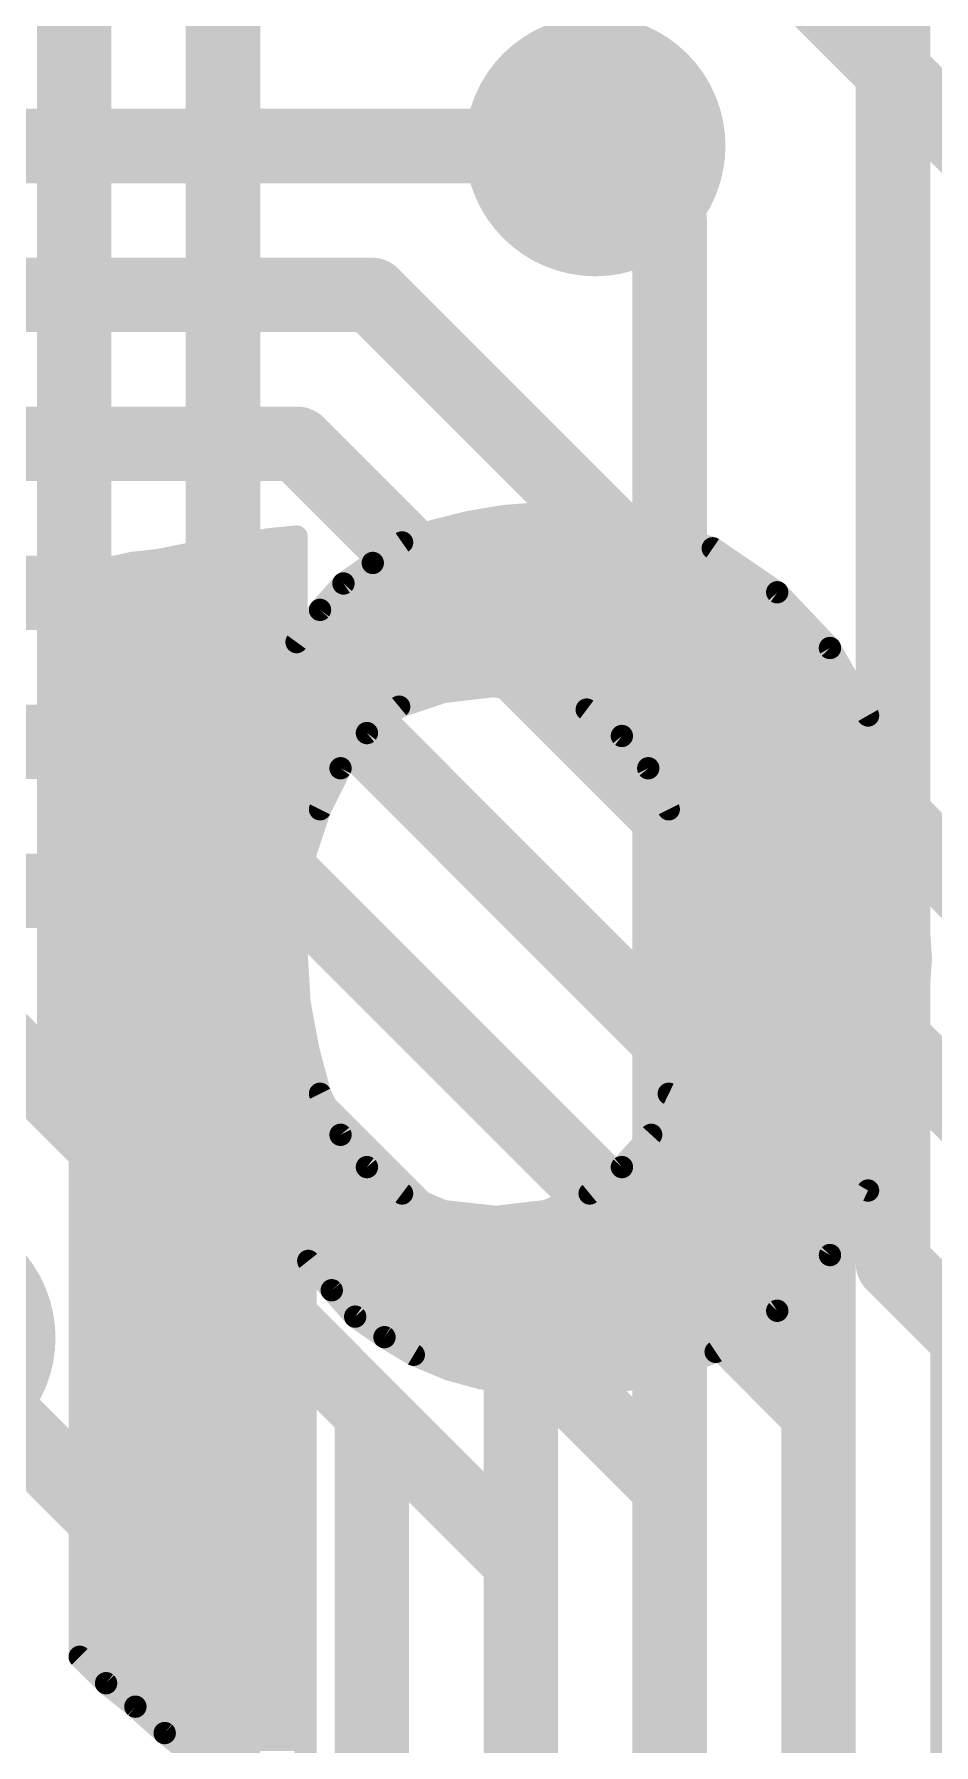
# Model space of a CAD drawing. Extents: x -1 to 106, y -18 to 72.
# Drawn here: x 32.63 to 35.7, y 45.09 to 50.93 of the extents above; entities that cross this region are included whole.
import ezdxf

# ---------------------------------------------------------------- set-up
doc = ezdxf.new("R2010")
doc.units = 0
for name, color, linetype in [('1', 12, 'CONTINUOUS'), ('16', 132, 'CONTINUOUS'), ('18', 110, 'CONTINUOUS'), ('21', 41, 'CONTINUOUS')]:
    doc.layers.add(name, color=color, linetype=linetype)

# ---------------------------------------------------------------- blocks, each defined once
blk = doc.blocks.new('ROUNDV')
at = {"const_width": 0.5}
blk.add_lwpolyline([(0, -0.25, 1), (0, 0.25, 1), (0, -0.25)], format="xyb", dxfattribs=at)

msp = doc.modelspace()

# ---------------------------------------------------------------- linework, layer by layer
at = {"layer": '1', "const_width": 0.254}
for points in [[(34.798, 51.562), (36.068, 50.292)], [(34.544, 50.546), (22.098, 50.546)], [(33.782, 50.038), (22.86, 50.038)], [(37.084, 46.736), (33.782, 50.038)], [(23.876, 49.53), (33.528, 49.53)], [(33.528, 49.53), (38.608, 44.45)], [(33.274, 49.022), (25.908, 49.022)], [(35.306, 46.99), (33.274, 49.022)], [(27.178, 48.514), (33.02, 48.514)], [(34.798, 46.736), (33.02, 48.514)], [(32.766, 48.006), (30.48, 48.006)], [(34.29, 46.482), (32.766, 48.006)], [(32.512, 47.498), (31.242, 47.498)], [(33.782, 46.228), (32.512, 47.498)], [(35.306, 36.322), (35.306, 46.99)], [(34.798, 35.306), (34.798, 46.736)], [(32.258, 46.482), (33.274, 45.466)], [(34.29, 34.29), (34.29, 46.482)], [(33.782, 32.766), (33.782, 46.228)], [(33.274, 30.226), (33.274, 45.466)]]:
    msp.add_lwpolyline(points, dxfattribs=at)
at = {"layer": '1', "const_width": 0.127}
for points in [[(34.544, 50.4825, 1), (34.544, 50.6095)], [(33.8269, 50.0829, 1), (33.7371, 49.9931)], [(33.782, 49.9745, 1), (33.782, 50.1015)], [(33.5729, 49.5749, 1), (33.4831, 49.4851)], [(33.528, 49.4665, 1), (33.528, 49.5935)], [(33.3189, 49.0669, 1), (33.2291, 48.9771)], [(33.274, 48.9585, 1), (33.274, 49.0855)], [(33.0649, 48.5589, 1), (32.9751, 48.4691)], [(33.02, 48.4505, 1), (33.02, 48.5775)], [(32.8109, 48.0509, 1), (32.7211, 47.9611)], [(32.766, 47.9425, 1), (32.766, 48.0695)], [(32.512, 47.4345, 1), (32.512, 47.5615)], [(35.3695, 46.99, 1), (35.2425, 46.99)], [(35.2611, 46.9451, 1), (35.3509, 47.0349)], [(34.8615, 46.736, 1), (34.7345, 46.736)], [(34.7531, 46.6911, 1), (34.8429, 46.7809)], [(34.3535, 46.482, 1), (34.2265, 46.482)], [(34.2451, 46.4371, 1), (34.3349, 46.5269)], [(33.8455, 46.228, 1), (33.7185, 46.228)], [(33.7371, 46.1831, 1), (33.8269, 46.2729)], [(33.3375, 45.466, 1), (33.2105, 45.466)], [(33.2291, 45.4211, 1), (33.3189, 45.5109)]]:
    msp.add_lwpolyline(points, format="xyb", dxfattribs=at)
at = {"layer": '16'}
for points, const_width in [([(33.274, 47.498), (33.274, 51.308)], 0.254), ([(32.766, 47.244), (32.766, 51.054)], 0.254), ([(35.56, 46.736), (35.56, 51.054)], 0.254), ([(34.798, 50.292), (34.544, 50.546)], 0.254), ([(34.798, 46.736), (34.798, 50.292)], 0.254), ([(34.798, 45.974), (33.274, 47.498)], 0.254), ([(34.29, 45.72), (32.766, 47.244)], 0.254), ([(35.306, 46.228), (34.798, 46.736)], 0.254), ([(35.814, 46.482), (35.56, 46.736)], 0.254), ([(35.814, 43.942), (35.814, 46.482)], 0.254), ([(35.306, 44.196), (35.306, 46.228)], 0.254), ([(32.512, 44.704), (31.242, 45.974)], 0.6096), ([(34.798, 44.45), (34.798, 45.974)], 0.254), ([(34.29, 44.704), (34.29, 45.72)], 0.254)]:
    msp.add_lwpolyline(points, dxfattribs=dict(at, const_width=const_width))
at = {"layer": '16', "const_width": 0.127}
for points in [[(34.5889, 50.5909, 1), (34.4991, 50.5011)], [(34.8615, 50.292, 1), (34.7345, 50.292)], [(34.7531, 50.2471, 1), (34.8429, 50.3369)], [(33.3189, 47.5429, 1), (33.2291, 47.4531)], [(33.2105, 47.498, 1), (33.3375, 47.498)], [(32.8109, 47.2889, 1), (32.7211, 47.1991)], [(32.7025, 47.244, 1), (32.8295, 47.244)], [(34.8429, 46.7809, 1), (34.7531, 46.6911)], [(35.6049, 46.7809, 1), (35.5151, 46.6911)], [(34.7345, 46.736, 1), (34.8615, 46.736)], [(35.4965, 46.736, 1), (35.6235, 46.736)], [(35.8775, 46.482, 1), (35.7505, 46.482)], [(35.3695, 46.228, 1), (35.2425, 46.228)], [(35.2611, 46.1831, 1), (35.3509, 46.2729)], [(34.8615, 45.974, 1), (34.7345, 45.974)], [(34.7531, 45.9291, 1), (34.8429, 46.0189)], [(34.3535, 45.72, 1), (34.2265, 45.72)], [(34.2451, 45.6751, 1), (34.3349, 45.7649)]]:
    msp.add_lwpolyline(points, format="xyb", dxfattribs=at)
at = {"layer": '21', "const_width": 0.0762}
for points in [[(33.995, 49.234), (34.115, 49.264)], [(34.115, 49.264), (34.235, 49.284)], [(34.235, 49.284), (34.365, 49.294)], [(34.365, 49.294), (34.675, 49.264)], [(34.675, 49.264), (34.945, 49.174)], [(33.335, 49.184), (33.425, 49.204)], [(33.425, 49.204), (33.525, 49.214)], [(33.525, 49.214), (33.525, 48.854)], [(33.785, 49.124), (33.885, 49.194)], [(33.885, 49.194), (33.995, 49.234)], [(33.9708, 49.2252), (34.7914, 49.2252)], [(32.965, 49.124), (33.055, 49.134)], [(33.055, 49.134), (33.155, 49.154)], [(33.13, 49.149), (33.525, 49.149)], [(33.155, 49.154), (33.245, 49.164)], [(33.245, 49.164), (33.335, 49.184)], [(33.8207, 49.149), (34.9817, 49.149)], [(34.945, 49.174), (35.165, 49.024)], [(32.785, 49.084), (32.875, 49.104)], [(32.785, 45.394), (32.785, 49.084)], [(32.875, 49.104), (32.965, 49.124)], [(33.685, 49.054), (33.785, 49.124)], [(32.785, 49.0728), (33.525, 49.0728)], [(33.605, 48.964), (33.685, 49.054)], [(33.7119, 49.0728), (35.0934, 49.0728)], [(35.165, 49.024), (35.345, 48.834)], [(32.785, 48.9966), (33.525, 48.9966)], [(33.525, 48.854), (33.605, 48.964)], [(33.634, 48.9966), (35.191, 48.9966)], [(32.785, 48.9204), (33.525, 48.9204)], [(33.5733, 48.9204), (35.2631, 48.9204)], [(32.785, 48.8442), (35.3353, 48.8442)], [(35.345, 48.834), (35.475, 48.604)], [(32.785, 48.768), (35.3823, 48.768)], [(32.785, 48.6918), (34.0913, 48.6918)], [(34.025, 48.684), (33.875, 48.634)], [(34.195, 48.704), (34.025, 48.684)], [(34.365, 48.684), (34.195, 48.704)], [(34.2987, 48.6918), (35.4254, 48.6918)], [(34.515, 48.624), (34.365, 48.684)], [(32.785, 48.6156), (33.8525, 48.6156)], [(33.875, 48.634), (33.765, 48.544)], [(34.635, 48.534), (34.515, 48.624)], [(34.5262, 48.6156), (35.4684, 48.6156)], [(35.475, 48.604), (35.575, 48.354)], [(32.785, 48.5394), (33.7615, 48.5394)], [(33.765, 48.544), (33.675, 48.424)], [(34.6278, 48.5394), (35.5008, 48.5394)], [(34.725, 48.424), (34.635, 48.534)], [(32.785, 48.4632), (33.7044, 48.4632)], [(34.6929, 48.4632), (35.5313, 48.4632)], [(32.785, 48.387), (33.6565, 48.387)], [(33.675, 48.424), (33.605, 48.284)], [(34.795, 48.284), (34.725, 48.424)], [(34.7435, 48.387), (35.5618, 48.387)], [(35.575, 48.354), (35.635, 48.074)], [(32.785, 48.3108), (33.6184, 48.3108)], [(33.605, 48.284), (33.555, 48.134)], [(34.7816, 48.3108), (35.5843, 48.3108)], [(34.835, 48.124), (34.795, 48.284)], [(32.785, 48.2346), (33.5885, 48.2346)], [(34.8073, 48.2346), (35.6006, 48.2346)], [(32.785, 48.1584), (33.5631, 48.1584)], [(34.8264, 48.1584), (35.6169, 48.1584)], [(33.555, 48.134), (33.535, 47.964)], [(34.865, 47.964), (34.835, 48.124)], [(32.785, 48.0822), (33.5489, 48.0822)], [(34.8428, 48.0822), (35.6332, 48.0822)], [(35.635, 48.074), (35.655, 47.774)], [(32.785, 48.006), (33.5399, 48.006)], [(34.8571, 48.006), (35.6395, 48.006)], [(32.785, 47.9298), (33.533, 47.9298)], [(33.535, 47.964), (33.525, 47.794)], [(34.875, 47.794), (34.865, 47.964)], [(34.867, 47.9298), (35.6446, 47.9298)], [(32.785, 47.8536), (33.5285, 47.8536)], [(34.8715, 47.8536), (35.6497, 47.8536)], [(33.525, 47.794), (33.535, 47.624)], [(34.865, 47.624), (34.875, 47.794)], [(34.875, 47.794), (35.655, 47.774)], [(35.655, 47.774), (34.875, 47.794)], [(32.785, 47.7774), (33.526, 47.7774)], [(34.874, 47.7774), (35.5224, 47.7774)], [(35.5224, 47.7774), (35.6548, 47.7774)], [(35.655, 47.774), (35.635, 47.494)], [(32.785, 47.7012), (33.5305, 47.7012)], [(34.8695, 47.7012), (35.6498, 47.7012)], [(32.785, 47.625), (33.5349, 47.625)], [(33.535, 47.624), (33.565, 47.464)], [(34.845, 47.464), (34.865, 47.624)], [(34.8651, 47.625), (35.6444, 47.625)], [(32.785, 47.5488), (33.5491, 47.5488)], [(34.8556, 47.5488), (35.6389, 47.5488)], [(32.785, 47.4726), (33.5634, 47.4726)], [(33.565, 47.464), (33.605, 47.314)], [(34.795, 47.314), (34.845, 47.464)], [(34.8461, 47.4726), (35.6302, 47.4726)], [(35.635, 47.494), (35.575, 47.224)], [(32.785, 47.3964), (33.583, 47.3964)], [(34.8225, 47.3964), (35.6133, 47.3964)], [(32.785, 47.3202), (33.6033, 47.3202)], [(33.605, 47.314), (33.675, 47.174)], [(34.735, 47.174), (34.795, 47.314)], [(35.475, 46.984), (34.795, 47.314)], [(34.795, 47.314), (35.475, 46.984)], [(34.7971, 47.3202), (35.5964, 47.3202)], [(32.785, 47.244), (33.64, 47.244)], [(34.765, 47.244), (34.9392, 47.244)], [(34.9392, 47.244), (35.5794, 47.244)], [(35.575, 47.224), (35.475, 46.984)], [(32.785, 47.1678), (33.6801, 47.1678)], [(33.675, 47.174), (33.765, 47.064)], [(34.635, 47.064), (34.735, 47.174)], [(34.7294, 47.1678), (35.0963, 47.1678)], [(35.0963, 47.1678), (35.5516, 47.1678)], [(32.785, 47.0916), (33.7424, 47.0916)], [(33.765, 47.064), (33.885, 46.974)], [(34.525, 46.974), (34.635, 47.064)], [(34.6601, 47.0916), (35.2533, 47.0916)], [(35.2533, 47.0916), (35.5198, 47.0916)], [(32.785, 47.0154), (33.8298, 47.0154)], [(34.5756, 47.0154), (35.4103, 47.0154)], [(35.475, 46.984), (35.345, 46.764)], [(35.4103, 47.0154), (35.4881, 47.0154)], [(32.785, 46.9392), (33.9662, 46.9392)], [(33.885, 46.974), (34.025, 46.914)], [(34.375, 46.914), (34.525, 46.974)], [(34.438, 46.9392), (35.4485, 46.9392)], [(32.785, 46.863), (35.4035, 46.863)], [(34.025, 46.914), (34.205, 46.894)], [(34.205, 46.894), (34.375, 46.914)], [(32.785, 46.7868), (35.3585, 46.7868)], [(33.565, 46.744), (33.555, 46.744)], [(33.555, 46.744), (33.555, 44.704)], [(33.645, 46.644), (33.565, 46.744)], [(35.345, 46.764), (35.165, 46.574)], [(32.785, 46.7106), (33.555, 46.7106)], [(33.5917, 46.7106), (35.2944, 46.7106)], [(32.785, 46.6344), (33.555, 46.6344)], [(33.725, 46.554), (33.645, 46.644)], [(33.6535, 46.6344), (35.2222, 46.6344)], [(35.165, 46.574), (34.955, 46.434)], [(32.785, 46.5582), (33.555, 46.5582)], [(33.7213, 46.5582), (35.1413, 46.5582)], [(33.825, 46.484), (33.725, 46.554)], [(32.785, 46.482), (33.555, 46.482)], [(33.925, 46.424), (33.825, 46.484)], [(33.8283, 46.482), (35.027, 46.482)], [(32.785, 46.4058), (33.555, 46.4058)], [(34.045, 46.374), (33.925, 46.424)], [(33.9687, 46.4058), (34.8767, 46.4058)], [(34.955, 46.434), (34.705, 46.344)], [(34.155, 46.344), (34.045, 46.374)], [(34.285, 46.324), (34.155, 46.344)], [(34.705, 46.344), (34.415, 46.314)], [(32.785, 46.3296), (33.555, 46.3296)], [(34.2486, 46.3296), (34.5658, 46.3296)], [(34.415, 46.314), (34.285, 46.324)], [(32.785, 46.2534), (33.555, 46.2534)], [(32.785, 46.1772), (33.555, 46.1772)], [(32.785, 46.101), (33.555, 46.101)], [(32.785, 46.0248), (33.555, 46.0248)], [(32.785, 45.9486), (33.555, 45.9486)], [(32.785, 45.8724), (33.555, 45.8724)], [(32.785, 45.7962), (33.555, 45.7962)], [(32.785, 45.72), (33.555, 45.72)], [(32.785, 45.6438), (33.555, 45.6438)], [(32.785, 45.5676), (33.555, 45.5676)], [(32.785, 45.4914), (33.555, 45.4914)], [(32.785, 45.4152), (33.555, 45.4152)], [(32.875, 45.304), (32.785, 45.394)], [(32.84, 45.339), (33.555, 45.339)], [(32.975, 45.224), (32.875, 45.304)], [(32.9265, 45.2628), (33.555, 45.2628)], [(33.075, 45.134), (32.975, 45.224)], [(33.0166, 45.1866), (33.555, 45.1866)], [(33.175, 45.054), (33.075, 45.134)], [(33.1045, 45.1104), (33.555, 45.1104)]]:
    msp.add_lwpolyline(points, dxfattribs=at)
at = {"layer": '21', "const_width": 0.0381}
for points in [[(34.1119, 49.2828, 1), (34.1181, 49.2452)], [(34.1196, 49.2455, 1), (34.1104, 49.2825)], [(34.2335, 49.303, 1), (34.2365, 49.265)], [(34.2381, 49.2652, 1), (34.2319, 49.3028)], [(34.3668, 49.313, 1), (34.3632, 49.275)], [(34.3665, 49.275, 1), (34.3635, 49.313)], [(34.681, 49.2821, 1), (34.669, 49.2459)], [(34.6732, 49.245, 1), (34.6768, 49.283)], [(33.4231, 49.223, 1), (33.4269, 49.185)], [(33.4291, 49.1854, 1), (33.4209, 49.2226)], [(33.544, 49.214, 1), (33.5059, 49.214)], [(33.5269, 49.195, 1), (33.5231, 49.233)], [(33.8785, 49.2119, 1), (33.8915, 49.1761)], [(33.8959, 49.1784, 1), (33.8741, 49.2096)], [(33.9708, 49.2443, 1), (33.9708, 49.2062)], [(33.9904, 49.2525, 1), (33.9996, 49.2155)], [(34.0015, 49.2161, 1), (33.9885, 49.2519)], [(34.7914, 49.2062, 1), (34.7914, 49.2443)], [(33.0571, 49.1151, 1), (33.0529, 49.1529)], [(33.13, 49.1681, 1), (33.13, 49.13)], [(33.1529, 49.1729, 1), (33.1571, 49.1351)], [(33.1587, 49.1353, 1), (33.1513, 49.1727)], [(33.2409, 49.1826, 1), (33.2491, 49.1454)], [(33.2471, 49.1451, 1), (33.2429, 49.1829)], [(33.3309, 49.2026, 1), (33.3391, 49.1654)], [(33.3391, 49.1654, 1), (33.3309, 49.2026)], [(33.525, 49.13, 1), (33.525, 49.1681)], [(33.8207, 49.1681, 1), (33.8207, 49.13)], [(34.9557, 49.1897, 1), (34.9343, 49.1583)], [(34.939, 49.1559, 1), (34.951, 49.1921)], [(34.9817, 49.13, 1), (34.9817, 49.1681)], [(32.8041, 49.084, 1), (32.766, 49.084)], [(32.7809, 49.1026, 1), (32.7891, 49.0654)], [(32.8709, 49.1226, 1), (32.8791, 49.0854)], [(32.8791, 49.0854, 1), (32.8709, 49.1226)], [(32.9629, 49.1429, 1), (32.9671, 49.1051)], [(32.9691, 49.1054, 1), (32.9609, 49.1426)], [(33.0513, 49.1527, 1), (33.0587, 49.1153)], [(33.7741, 49.1396, 1), (33.7959, 49.1084)], [(33.7959, 49.1084, 1), (33.7741, 49.1396)], [(32.785, 49.0919, 1), (32.785, 49.0538)], [(33.525, 49.0538, 1), (33.525, 49.0919)], [(33.6741, 49.0696, 1), (33.6959, 49.0384)], [(33.6992, 49.0413, 1), (33.6708, 49.0667)], [(33.7119, 49.0919, 1), (33.7119, 49.0538)], [(35.0934, 49.0538, 1), (35.0934, 49.0919)], [(35.1788, 49.0371, 1), (35.1512, 49.0109)], [(35.1543, 49.0083, 1), (35.1757, 49.0397)], [(32.785, 49.0157, 1), (32.785, 48.9776)], [(33.525, 48.9776, 1), (33.525, 49.0157)], [(33.6204, 48.9528, 1), (33.5896, 48.9752)], [(33.634, 49.0157, 1), (33.634, 48.9776)], [(35.191, 48.9776, 1), (35.191, 49.0157)], [(32.785, 48.9395, 1), (32.785, 48.9014)], [(33.525, 48.9014, 1), (33.525, 48.9395)], [(33.5733, 48.9395, 1), (33.5733, 48.9014)], [(33.5908, 48.9767, 1), (33.6192, 48.9513)], [(35.2631, 48.9014, 1), (35.2631, 48.9395)], [(32.785, 48.8633, 1), (32.785, 48.8252)], [(33.5096, 48.8652, 1), (33.5404, 48.8428)], [(35.3353, 48.8252, 1), (35.3353, 48.8633)], [(33.5059, 48.854, 1), (33.544, 48.854)], [(35.3616, 48.8434, 1), (35.3284, 48.8246)], [(35.3312, 48.8209, 1), (35.3588, 48.8471)], [(32.785, 48.7871, 1), (32.785, 48.749)], [(35.3823, 48.749, 1), (35.3823, 48.7871)], [(32.785, 48.7109, 1), (32.785, 48.6728)], [(34.0228, 48.7029, 1), (34.0272, 48.6651)], [(34.031, 48.6659, 1), (34.019, 48.7021)], [(34.0913, 48.6728, 1), (34.0913, 48.7109)], [(34.1972, 48.7229, 1), (34.1928, 48.6851)], [(34.1972, 48.6851, 1), (34.1928, 48.7229)], [(34.2987, 48.7109, 1), (34.2987, 48.6728)], [(34.3721, 48.7017, 1), (34.3579, 48.6663)], [(34.3628, 48.6651, 1), (34.3672, 48.7029)], [(35.4254, 48.6728, 1), (35.4254, 48.7109)], [(32.785, 48.6347, 1), (32.785, 48.5966)], [(33.8525, 48.5966, 1), (33.8525, 48.6347)], [(33.869, 48.6521, 1), (33.881, 48.6159)], [(33.8871, 48.6193, 1), (33.8629, 48.6487)], [(34.5264, 48.6392, 1), (34.5036, 48.6088)], [(34.5262, 48.6347, 1), (34.5262, 48.5966)], [(34.5079, 48.6063, 1), (34.5221, 48.6417)], [(35.4684, 48.5966, 1), (35.4684, 48.6347)], [(35.4927, 48.6111, 1), (35.4573, 48.5969)], [(35.4584, 48.5946, 1), (35.4916, 48.6134)], [(32.785, 48.5585, 1), (32.785, 48.5204)], [(33.7529, 48.5587, 1), (33.7771, 48.5293)], [(33.7802, 48.5326, 1), (33.7498, 48.5554)], [(33.7615, 48.5204, 1), (33.7615, 48.5585)], [(34.6278, 48.5585, 1), (34.6278, 48.5204)], [(34.6497, 48.5461, 1), (34.6203, 48.5219)], [(34.6236, 48.5188, 1), (34.6464, 48.5492)], [(35.5008, 48.5204, 1), (35.5008, 48.5585)], [(32.785, 48.4823, 1), (32.785, 48.4442)], [(33.7044, 48.4442, 1), (33.7044, 48.4823)], [(34.6929, 48.4823, 1), (34.6929, 48.4442)], [(35.5313, 48.4442, 1), (35.5313, 48.4823)], [(32.785, 48.4061, 1), (32.785, 48.368)], [(33.6598, 48.4354, 1), (33.6902, 48.4126)], [(33.6565, 48.368, 1), (33.6565, 48.4061)], [(33.692, 48.4155, 1), (33.658, 48.4325)], [(34.742, 48.4325, 1), (34.708, 48.4155)], [(34.7103, 48.4119, 1), (34.7397, 48.4361)], [(34.7435, 48.4061, 1), (34.7435, 48.368)], [(35.5618, 48.368, 1), (35.5618, 48.4061)], [(35.5936, 48.358, 1), (35.5564, 48.35)], [(35.5573, 48.3469, 1), (35.5927, 48.3611)], [(32.785, 48.3299, 1), (32.785, 48.2918)], [(33.588, 48.2925, 1), (33.622, 48.2755)], [(33.6231, 48.278, 1), (33.5869, 48.29)], [(33.6184, 48.2918, 1), (33.6184, 48.3299)], [(34.7816, 48.3299, 1), (34.7816, 48.2918)], [(34.8135, 48.2886, 1), (34.7765, 48.2794)], [(34.778, 48.2755, 1), (34.812, 48.2925)], [(35.5843, 48.2918, 1), (35.5843, 48.3299)], [(32.785, 48.2537, 1), (32.785, 48.2156)], [(33.5885, 48.2156, 1), (33.5885, 48.2537)], [(34.8073, 48.2537, 1), (34.8073, 48.2156)], [(35.6006, 48.2156, 1), (35.6006, 48.2537)], [(32.785, 48.1775, 1), (32.785, 48.1394)], [(33.5631, 48.1394, 1), (33.5631, 48.1775)], [(34.8264, 48.1775, 1), (34.8264, 48.1394)], [(35.6169, 48.1394, 1), (35.6169, 48.1775)], [(33.5369, 48.14, 1), (33.5731, 48.128)], [(33.5739, 48.1318, 1), (33.5361, 48.1362)], [(34.8537, 48.1275, 1), (34.8163, 48.1205)], [(34.8165, 48.1194, 1), (34.8535, 48.1286)], [(32.785, 48.1013, 1), (32.785, 48.0632)], [(33.5489, 48.0632, 1), (33.5489, 48.1013)], [(34.8428, 48.1013, 1), (34.8428, 48.0632)], [(35.654, 48.0753, 1), (35.616, 48.0727)], [(35.6164, 48.07, 1), (35.6536, 48.078)], [(35.6332, 48.0632, 1), (35.6332, 48.1013)], [(32.785, 48.0251, 1), (32.785, 47.987)], [(33.5399, 47.987, 1), (33.5399, 48.0251)], [(34.8571, 48.0251, 1), (34.8571, 47.987)], [(35.6395, 47.987, 1), (35.6395, 48.0251)], [(32.785, 47.9489, 1), (32.785, 47.9108)], [(33.554, 47.9629, 1), (33.516, 47.9651)], [(33.5161, 47.9662, 1), (33.5539, 47.9618)], [(33.533, 47.9108, 1), (33.533, 47.9489)], [(34.884, 47.9651, 1), (34.846, 47.9629)], [(34.8463, 47.9605, 1), (34.8837, 47.9675)], [(34.867, 47.9489, 1), (34.867, 47.9108)], [(35.6446, 47.9108, 1), (35.6446, 47.9489)], [(32.785, 47.8727, 1), (32.785, 47.8346)], [(33.5285, 47.8346, 1), (33.5285, 47.8727)], [(34.8715, 47.8727, 1), (34.8715, 47.8346)], [(35.6497, 47.8346, 1), (35.6497, 47.8727)], [(33.544, 47.7951, 1), (33.506, 47.7929)], [(34.8755, 47.813, 1), (34.8745, 47.775)], [(34.8755, 47.813, 1), (34.8745, 47.775)], [(34.894, 47.7929, 1), (34.856, 47.7951)], [(32.785, 47.7965, 1), (32.785, 47.7584)], [(33.506, 47.7951, 1), (33.544, 47.7929)], [(33.526, 47.7584, 1), (33.526, 47.7965)], [(34.874, 47.7965, 1), (34.874, 47.7584)], [(34.856, 47.7929, 1), (34.894, 47.7951)], [(35.5224, 47.7965, 1), (35.5224, 47.7584)], [(35.5224, 47.7584, 1), (35.5224, 47.7965)], [(35.674, 47.7726, 1), (35.636, 47.7754)], [(35.636, 47.7727, 1), (35.674, 47.7753)], [(35.6545, 47.755, 1), (35.6555, 47.793)], [(35.6545, 47.755, 1), (35.6555, 47.793)], [(35.6548, 47.7584, 1), (35.6548, 47.7965)], [(32.785, 47.7203, 1), (32.785, 47.6822)], [(33.5305, 47.6822, 1), (33.5305, 47.7203)], [(34.8695, 47.7203, 1), (34.8695, 47.6822)], [(35.6498, 47.6822, 1), (35.6498, 47.7203)], [(32.785, 47.6441, 1), (32.785, 47.6059)], [(33.5537, 47.6275, 1), (33.5163, 47.6205)], [(33.5349, 47.6059, 1), (33.5349, 47.6441)], [(34.8651, 47.6441, 1), (34.8651, 47.6059)], [(34.8839, 47.6216, 1), (34.8461, 47.6264)], [(35.6444, 47.6059, 1), (35.6444, 47.6441)], [(33.516, 47.6229, 1), (33.554, 47.6251)], [(34.846, 47.6251, 1), (34.884, 47.6229)], [(32.785, 47.5678, 1), (32.785, 47.5297)], [(33.5491, 47.5297, 1), (33.5491, 47.5678)], [(34.8556, 47.5678, 1), (34.8556, 47.5297)], [(35.6389, 47.5297, 1), (35.6389, 47.5678)], [(32.785, 47.4916, 1), (32.785, 47.4535)], [(33.5834, 47.4689, 1), (33.5466, 47.4591)], [(33.5463, 47.4605, 1), (33.5837, 47.4675)], [(33.5634, 47.4535, 1), (33.5634, 47.4916)], [(34.8261, 47.4664, 1), (34.8639, 47.4616)], [(34.8631, 47.458, 1), (34.8269, 47.47)], [(34.8461, 47.4916, 1), (34.8461, 47.4535)], [(35.616, 47.4954, 1), (35.654, 47.4926)], [(35.6536, 47.4899, 1), (35.6164, 47.4981)], [(35.6302, 47.4535, 1), (35.6302, 47.4916)], [(32.785, 47.4154, 1), (32.785, 47.3773)], [(33.583, 47.3773, 1), (33.583, 47.4154)], [(34.8225, 47.4154, 1), (34.8225, 47.3773)], [(35.6133, 47.3773, 1), (35.6133, 47.4154)], [(32.785, 47.3392, 1), (32.785, 47.3011)], [(33.622, 47.3225, 1), (33.588, 47.3055)], [(33.5866, 47.3091, 1), (33.6234, 47.3189)], [(33.6033, 47.3011, 1), (33.6033, 47.3392)], [(34.8033, 47.3311, 1), (34.7867, 47.2969)], [(34.8033, 47.3311, 1), (34.7867, 47.2969)], [(34.7769, 47.32, 1), (34.8131, 47.308)], [(34.8125, 47.3065, 1), (34.7775, 47.3215)], [(34.7971, 47.3392, 1), (34.7971, 47.3011)], [(35.5964, 47.3011, 1), (35.5964, 47.3392)], [(32.785, 47.263, 1), (32.785, 47.2249)], [(33.64, 47.2249, 1), (33.64, 47.263)], [(34.765, 47.263, 1), (34.765, 47.2249)], [(34.9392, 47.263, 1), (34.9392, 47.2249)], [(34.9392, 47.2249, 1), (34.9392, 47.263)], [(35.5564, 47.2281, 1), (35.5936, 47.2199)], [(35.5926, 47.2167, 1), (35.5574, 47.2313)], [(35.5794, 47.2249, 1), (35.5794, 47.263)], [(32.785, 47.1868, 1), (32.785, 47.1487)], [(33.6897, 47.1861, 1), (33.6603, 47.1619)], [(33.658, 47.1655, 1), (33.692, 47.1825)], [(33.6801, 47.1487, 1), (33.6801, 47.1868)], [(34.7294, 47.1868, 1), (34.7294, 47.1487)], [(34.7175, 47.1815, 1), (34.7525, 47.1665)], [(34.7491, 47.1612, 1), (34.7209, 47.1868)], [(35.0963, 47.1868, 1), (35.0963, 47.1487)], [(35.0963, 47.1487, 1), (35.0963, 47.1868)], [(35.5516, 47.1487, 1), (35.5516, 47.1868)], [(32.785, 47.1106, 1), (32.785, 47.0725)], [(33.7424, 47.0725, 1), (33.7424, 47.1106)], [(33.7764, 47.0792, 1), (33.7536, 47.0488)], [(33.7503, 47.0519, 1), (33.7797, 47.0761)], [(34.6209, 47.0768, 1), (34.6491, 47.0512)], [(34.6471, 47.0493, 1), (34.6229, 47.0787)], [(34.6601, 47.1106, 1), (34.6601, 47.0725)], [(35.2533, 47.1106, 1), (35.2533, 47.0725)], [(35.2533, 47.0725, 1), (35.2533, 47.1106)], [(35.5198, 47.0725, 1), (35.5198, 47.1106)], [(32.785, 47.0344, 1), (32.785, 46.9963)], [(33.8298, 46.9963, 1), (33.8298, 47.0344)], [(34.5756, 47.0344, 1), (34.5756, 46.9963)], [(35.4103, 47.0344, 1), (35.4103, 46.9963)], [(35.4103, 46.9963, 1), (35.4103, 47.0344)], [(35.4914, 46.9743, 1), (35.4586, 46.9937)], [(35.4667, 46.9669, 1), (35.4833, 47.0011)], [(35.4667, 46.9669, 1), (35.4833, 47.0011)], [(35.4881, 46.9963, 1), (35.4881, 47.0344)], [(32.785, 46.9582, 1), (32.785, 46.9201)], [(33.8925, 46.9915, 1), (33.8775, 46.9565)], [(33.8736, 46.9588, 1), (33.8964, 46.9892)], [(33.9662, 46.9201, 1), (33.9662, 46.9582)], [(34.438, 46.9582, 1), (34.438, 46.9201)], [(34.5129, 46.9887, 1), (34.5371, 46.9593)], [(34.5321, 46.9563, 1), (34.5179, 46.9917)], [(35.4485, 46.9201, 1), (35.4485, 46.9582)], [(35.4574, 46.9913, 1), (35.4926, 46.9767)], [(32.785, 46.882, 1), (32.785, 46.8439)], [(34.0271, 46.9329, 1), (34.0229, 46.8951)], [(34.0175, 46.8965, 1), (34.0325, 46.9315)], [(34.2028, 46.9129, 1), (34.2072, 46.8751)], [(34.2029, 46.8751, 1), (34.2071, 46.9129)], [(34.3679, 46.9317, 1), (34.3821, 46.8963)], [(34.3772, 46.8951, 1), (34.3728, 46.9329)], [(35.4035, 46.8439, 1), (35.4035, 46.882)], [(32.785, 46.8058, 1), (32.785, 46.7677)], [(33.574, 46.744, 1), (33.5359, 46.744)], [(33.555, 46.763, 1), (33.555, 46.7249)], [(33.5799, 46.7559, 1), (33.5501, 46.7321)], [(33.565, 46.7249, 1), (33.565, 46.763)], [(35.3286, 46.7737, 1), (35.3614, 46.7543)], [(35.3588, 46.7509, 1), (35.3312, 46.7771)], [(35.3585, 46.7677, 1), (35.3585, 46.8058)], [(32.785, 46.7296, 1), (32.785, 46.6915)], [(33.555, 46.6915, 1), (33.555, 46.7296)], [(33.5917, 46.7296, 1), (33.5917, 46.6915)], [(35.2944, 46.6915, 1), (35.2944, 46.7296)], [(32.785, 46.6534, 1), (32.785, 46.6153)], [(33.555, 46.6153, 1), (33.555, 46.6534)], [(33.6592, 46.6567, 1), (33.6308, 46.6313)], [(33.6301, 46.6321, 1), (33.6599, 46.6559)], [(33.6535, 46.6534, 1), (33.6535, 46.6153)], [(35.2222, 46.6153, 1), (35.2222, 46.6534)], [(35.1512, 46.5871, 1), (35.1788, 46.5609)], [(35.1756, 46.5581, 1), (35.1544, 46.5899)], [(32.785, 46.5772, 1), (32.785, 46.5391)], [(33.555, 46.5391, 1), (33.555, 46.5772)], [(33.7213, 46.5772, 1), (33.7213, 46.5391)], [(33.7359, 46.5696, 1), (33.7141, 46.5384)], [(33.7108, 46.5413, 1), (33.7392, 46.5667)], [(35.1413, 46.5391, 1), (35.1413, 46.5772)], [(32.785, 46.501, 1), (32.785, 46.4629)], [(33.555, 46.4629, 1), (33.555, 46.501)], [(33.8348, 46.5003, 1), (33.8152, 46.4677)], [(33.8283, 46.501, 1), (33.8283, 46.4629)], [(33.8141, 46.4684, 1), (33.8359, 46.4996)], [(35.027, 46.4629, 1), (35.027, 46.501)], [(32.785, 46.4248, 1), (32.785, 46.3867)], [(33.555, 46.3867, 1), (33.555, 46.4248)], [(33.9323, 46.4416, 1), (33.9177, 46.4064)], [(33.9152, 46.4077, 1), (33.9348, 46.4403)], [(33.9687, 46.4248, 1), (33.9687, 46.3867)], [(34.8767, 46.3867, 1), (34.8767, 46.4248)], [(34.9444, 46.4499, 1), (34.9656, 46.4181)], [(34.9615, 46.4161, 1), (34.9485, 46.4519)], [(34.05, 46.3924, 1), (34.04, 46.3556)], [(34.0377, 46.3564, 1), (34.0523, 46.3916)], [(34.1579, 46.3628, 1), (34.1521, 46.3252)], [(34.15, 46.3256, 1), (34.16, 46.3624)], [(34.6985, 46.3619, 1), (34.7115, 46.3261)], [(34.707, 46.3251, 1), (34.703, 46.3629)], [(32.785, 46.3486, 1), (32.785, 46.3105)], [(33.555, 46.3105, 1), (33.555, 46.3486)], [(34.2486, 46.3486, 1), (34.2486, 46.3105)], [(34.2865, 46.343, 1), (34.2835, 46.305)], [(34.2821, 46.3052, 1), (34.2879, 46.3428)], [(34.413, 46.3329, 1), (34.417, 46.2951)], [(34.4135, 46.295, 1), (34.4165, 46.333)], [(34.5658, 46.3105, 1), (34.5658, 46.3486)], [(32.785, 46.2724, 1), (32.785, 46.2343)], [(33.555, 46.2343, 1), (33.555, 46.2724)], [(32.785, 46.1962, 1), (32.785, 46.1581)], [(33.555, 46.1581, 1), (33.555, 46.1962)], [(32.785, 46.12, 1), (32.785, 46.0819)], [(33.555, 46.0819, 1), (33.555, 46.12)], [(32.785, 46.0438, 1), (32.785, 46.0057)], [(33.555, 46.0057, 1), (33.555, 46.0438)], [(32.785, 45.9676, 1), (32.785, 45.9295)], [(33.555, 45.9295, 1), (33.555, 45.9676)], [(32.785, 45.8914, 1), (32.785, 45.8533)], [(33.555, 45.8533, 1), (33.555, 45.8914)], [(32.785, 45.8152, 1), (32.785, 45.7771)], [(33.555, 45.7771, 1), (33.555, 45.8152)], [(32.785, 45.739, 1), (32.785, 45.7009)], [(33.555, 45.7009, 1), (33.555, 45.739)], [(32.785, 45.6628, 1), (32.785, 45.6247)], [(33.555, 45.6247, 1), (33.555, 45.6628)], [(32.785, 45.5866, 1), (32.785, 45.5485)], [(33.555, 45.5485, 1), (33.555, 45.5866)], [(32.785, 45.5104, 1), (32.785, 45.4723)], [(33.555, 45.4723, 1), (33.555, 45.5104)], [(32.785, 45.4342, 1), (32.785, 45.3961)], [(33.555, 45.3961, 1), (33.555, 45.4342)], [(32.7985, 45.4075, 1), (32.7715, 45.3805)], [(32.766, 45.394, 1), (32.8041, 45.394)], [(32.84, 45.358, 1), (32.84, 45.3199)], [(32.8869, 45.3189, 1), (32.8631, 45.2891)], [(32.8615, 45.2905, 1), (32.8885, 45.3175)], [(33.555, 45.3199, 1), (33.555, 45.358)], [(32.9265, 45.2819, 1), (32.9265, 45.2438)], [(33.555, 45.2438, 1), (33.555, 45.2819)], [(32.9877, 45.2382, 1), (32.9623, 45.2098)], [(32.9631, 45.2091, 1), (32.9869, 45.2389)], [(33.0166, 45.2057, 1), (33.0166, 45.1676)], [(33.555, 45.1676, 1), (33.555, 45.2057)], [(33.0869, 45.1489, 1), (33.0631, 45.1191)], [(33.0623, 45.1198, 1), (33.0877, 45.1482)], [(33.1045, 45.1295, 1), (33.1045, 45.0914)], [(33.555, 45.0914, 1), (33.555, 45.1295)]]:
    msp.add_lwpolyline(points, format="xyb", dxfattribs=at)

# ---------------------------------------------------------------- block references
at = {"layer": '18', "xscale": 0.889, "yscale": 0.889}
for p in [(34.544, 50.546), (34.544, 50.546), (32.258, 46.482), (32.258, 46.482)]:
    msp.add_blockref('ROUNDV', p, dxfattribs=at)

doc.saveas('drawing.dxf')
